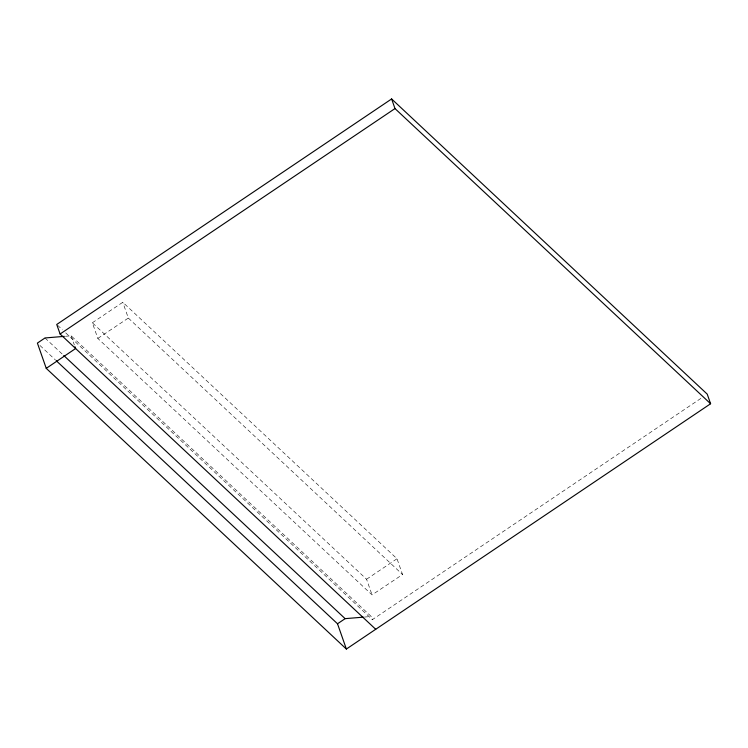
<?xml version="1.0" encoding="UTF-8"?>
<svg xmlns="http://www.w3.org/2000/svg" width="748" height="748" viewBox="0 0 748 748"><rect width="100%" height="100%" fill="white"/><g stroke="black" fill="none" stroke-linecap="round" stroke-linejoin="round"><path stroke-width="0.56" stroke-dasharray="3.74 2.81" d="M92.35 322.771L122.794 302.276L397.01 558.747L402.546 574.539L372.046 594.894L97.829 338.423L92.35 322.771L366.567 579.242L372.046 594.894M366.567 579.242L397.01 558.747M65.721 332.879L372.354 619.662L702.391 397.394M97.829 338.423L128.329 318.068L122.794 302.276M65.45 336.273L71.125 335.805L371.242 616.502L372.354 619.662M364.435 617.063L371.242 616.502M128.329 318.068L402.546 574.539M57.559 325.24L62.458 329.831M45.011 337.965L62.916 354.711M39.962 345.483L55.305 359.835M71.125 335.805L74.333 344.94"/><path stroke-width="1.12" d="M375.72 629.283L60.102 334.01L56.736 324.482L391.615 98.951L707.234 394.14L710.6 403.752L346.371 649.049L46.245 368.353L75.623 348.531L74.978 346.735M60.102 334.01L394.991 108.572L391.615 98.951M346.371 649.049L337.516 623.776L345.127 618.652L363.294 617.156M64.309 336.366L45.011 337.965L37.4 343.089L46.245 368.353M394.991 108.572L710.6 403.752M63.767 355.506L345.127 618.652M56.156 360.63L337.516 623.776"/></g></svg>
